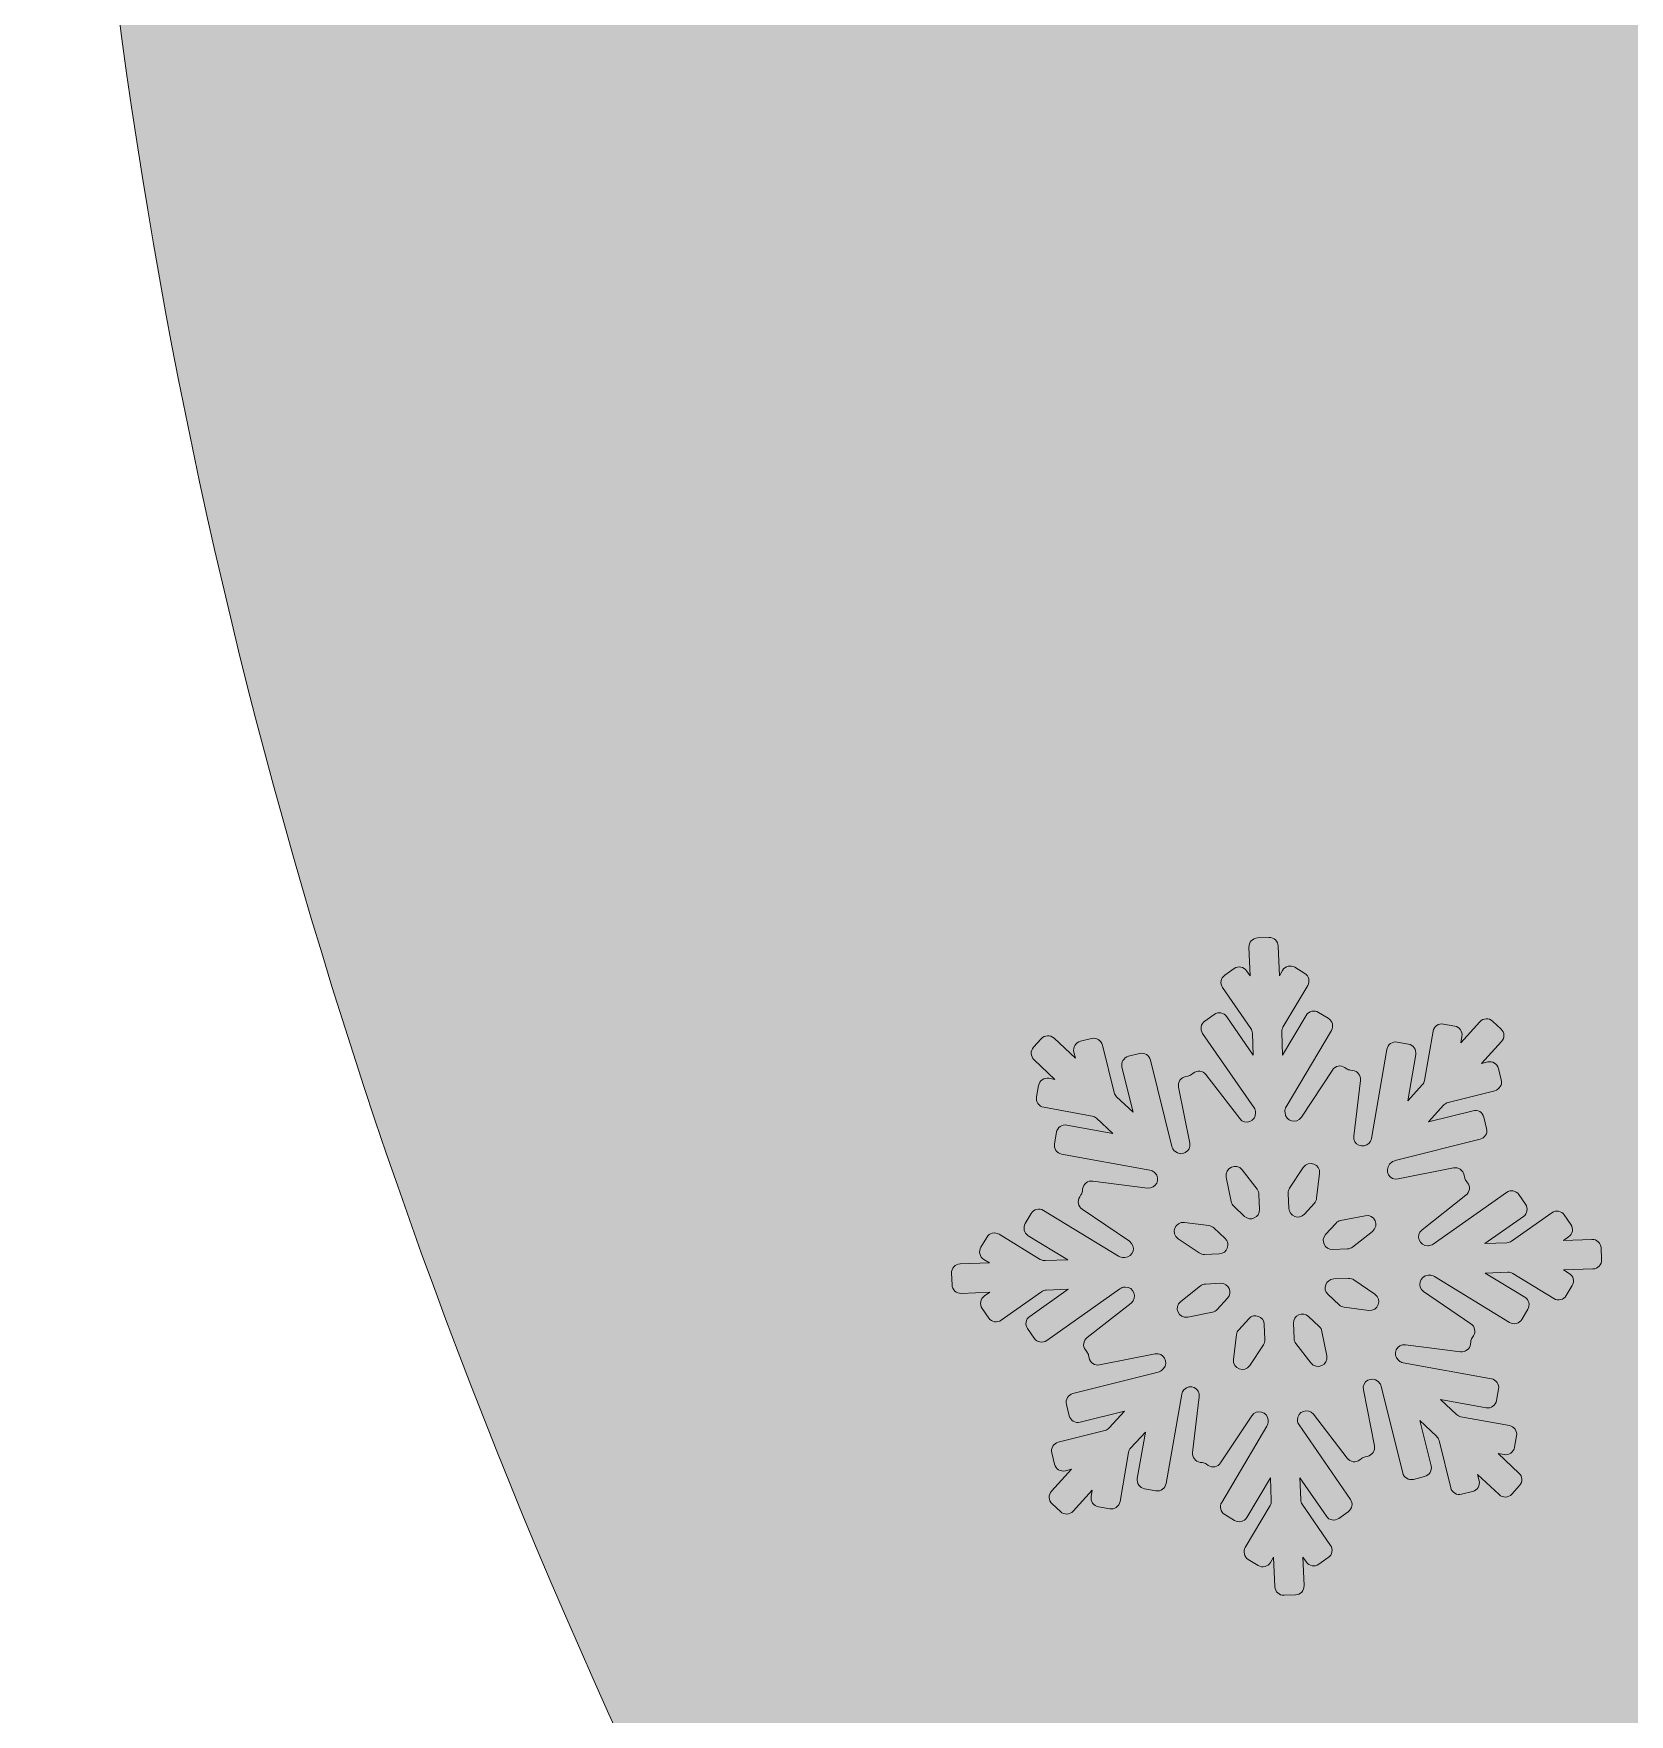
# Model space of a CAD drawing. Header units: millimetres. Extents: x 14 to 187, y -120 to -22.
# Drawn here: x 105.4 to 117.13, y -95.29 to -82.93 of the extents above; entities that cross this region are included whole.
import ezdxf

# ---------------------------------------------------------------- set-up
doc = ezdxf.new("R2010")
doc.units = ezdxf.units.MM
doc.header["$MEASUREMENT"] = 0
doc.layers.add('engraving', color=7, linetype='Continuous')
doc.layers.add('Layer 1', color=7, linetype='Continuous')

msp = doc.modelspace()

# ---------------------------------------------------------------- hatches: boundary and pattern name
at = {"layer": 'Layer 1'}
h = msp.add_hatch(color=2, dxfattribs=at)
h.dxf.hatch_style = 2
edge = h.paths.add_edge_path()
edge.add_spline(control_points=[(156.544, -68.893), (156.544, -68.893), (152.268, -89.12), (152.268, -89.12), (152.268, -89.12), (163.017, -89.12), (163.017, -89.12), (163.017, -89.12), (162.554, -89.698), (162.554, -89.698), (160.781, -91.703), (158.758, -93.223), (156.486, -94.263), (154.212, -95.303), (151.863, -95.921), (149.436, -96.113), (147.009, -96.306), (144.619, -96.017), (142.269, -95.246), (139.918, -94.476), (137.78, -93.205), (135.855, -91.431), (133.849, -89.737), (132.367, -87.791), (131.405, -85.595), (130.441, -83.399), (129.92, -81.107), (129.844, -78.717), (129.767, -76.33), (130.093, -73.941), (130.826, -71.551), (131.558, -69.164), (132.656, -66.928), (134.121, -64.848), (135.199, -63.229), (136.837, -61.824), (139.033, -60.629), (141.229, -59.435), (143.674, -58.588), (146.373, -58.086), (149.069, -57.586), (151.92, -57.548), (154.926, -57.97), (157.931, -58.395), (160.82, -59.455), (163.594, -61.149), (163.594, -61.149), (179.429, -43.349), (179.429, -43.349), (175.037, -39.959), (169.97, -37.57), (164.23, -36.183), (160.527, -35.288), (156.792, -34.797), (153.025, -34.704), (152.206, -33.794), (151.054, -33.188), (149.764, -33.09), (151.269, -31.975), (152.248, -30.191), (152.248, -28.175), (152.248, -24.794), (149.508, -22.054), (146.128, -22.054), (142.747, -22.054), (140.007, -24.794), (140.007, -28.175), (140.007, -30.191), (140.987, -31.975), (142.492, -33.09), (140.513, -33.241), (138.857, -34.58), (138.235, -36.39), (135.388, -37.126), (132.61, -38.096), (129.902, -39.304), (124.545, -41.693), (120.02, -44.967), (116.321, -49.128), (112.467, -53.52), (109.655, -58.395), (107.883, -63.75), (106.11, -69.106), (105.398, -74.499), (105.745, -79.931), (106.091, -85.363), (107.459, -90.642), (109.849, -95.766), (112.236, -100.891), (115.627, -105.379), (120.02, -109.231), (123.1, -112.005), (126.435, -114.221), (130.017, -115.878), (133.601, -117.535), (137.299, -118.671), (141.114, -119.287), (144.927, -119.903), (148.76, -119.998), (152.614, -119.576), (156.467, -119.151), (160.202, -118.247), (163.825, -116.86), (163.825, -116.86), (163.825, -119.287), (163.825, -119.287), (163.825, -119.287), (186.595, -119.403), (186.595, -119.403), (186.595, -119.403), (186.595, -69.008), (186.595, -69.008), (186.595, -69.008), (156.544, -68.893), (156.544, -68.893)], knot_values=[0, 0, 0, 0, 1, 1, 1, 2, 2, 2, 3, 3, 3, 4, 4, 4, 5, 5, 5, 6, 6, 6, 7, 7, 7, 8, 8, 8, 9, 9, 9, 10, 10, 10, 11, 11, 11, 12, 12, 12, 13, 13, 13, 14, 14, 14, 15, 15, 15, 16, 16, 16, 17, 17, 17, 18, 18, 18, 19, 19, 19, 20, 20, 20, 21, 21, 21, 22, 22, 22, 23, 23, 23, 24, 24, 24, 25, 25, 25, 26, 26, 26, 27, 27, 27, 28, 28, 28, 29, 29, 29, 30, 30, 30, 31, 31, 31, 32, 32, 32, 33, 33, 33, 34, 34, 34, 35, 35, 35, 36, 36, 36, 37, 37, 37, 38, 38, 38, 38], degree=3, periodic=1)
edge = h.paths.add_edge_path()
edge.add_spline(control_points=[(142.32, -28.175), (142.32, -26.075), (144.028, -24.367), (146.128, -24.367), (148.227, -24.367), (149.935, -26.075), (149.935, -28.175), (149.935, -30.274), (148.227, -31.982), (146.128, -31.982), (144.028, -31.982), (142.32, -30.274), (142.32, -28.175)], knot_values=[0, 0, 0, 0, 1, 1, 1, 2, 2, 2, 3, 3, 3, 4, 4, 4, 4], degree=3, periodic=1)

# ---------------------------------------------------------------- linework, layer by layer
at = {"layer": 'engraving', "lineweight": 0}
for points, knots in [([(116.922, -91.859), (116.92, -91.823), (116.89, -91.795), (116.854, -91.796), (116.854, -91.796), (116.645, -91.804), (116.645, -91.804), (116.645, -91.804), (116.683, -91.777), (116.683, -91.777), (116.713, -91.756), (116.72, -91.716), (116.7, -91.686), (116.7, -91.686), (116.651, -91.616), (116.651, -91.616), (116.63, -91.586), (116.589, -91.579), (116.559, -91.6), (116.559, -91.6), (116.263, -91.809), (116.263, -91.809), (116.253, -91.816), (116.241, -91.82), (116.228, -91.821), (116.228, -91.821), (116.068, -91.827), (116.068, -91.827), (116.068, -91.827), (116.35, -91.628), (116.35, -91.628), (116.379, -91.607), (116.386, -91.567), (116.366, -91.537), (116.366, -91.537), (116.317, -91.467), (116.317, -91.467), (116.297, -91.437), (116.255, -91.429), (116.226, -91.451), (116.226, -91.451), (115.687, -91.831), (115.687, -91.831), (115.677, -91.838), (115.664, -91.842), (115.652, -91.843), (115.652, -91.843), (115.648, -91.843), (115.648, -91.843), (115.585, -91.845), (115.555, -91.765), (115.605, -91.726), (115.605, -91.726), (115.928, -91.472), (115.928, -91.472), (115.957, -91.449), (115.962, -91.408), (115.94, -91.38), (115.94, -91.38), (115.929, -91.366), (115.929, -91.366), (115.923, -91.358), (115.919, -91.349), (115.917, -91.339), (115.917, -91.339), (115.914, -91.323), (115.914, -91.323), (115.907, -91.287), (115.872, -91.264), (115.837, -91.271), (115.837, -91.271), (115.429, -91.352), (115.429, -91.352), (115.367, -91.365), (115.325, -91.291), (115.367, -91.244), (115.367, -91.244), (115.374, -91.236), (115.374, -91.236), (115.383, -91.227), (115.394, -91.22), (115.407, -91.217), (115.407, -91.217), (116.032, -91.06), (116.032, -91.06), (116.067, -91.051), (116.089, -91.016), (116.08, -90.981), (116.08, -90.981), (116.059, -90.897), (116.059, -90.897), (116.051, -90.862), (116.015, -90.841), (115.98, -90.85), (115.98, -90.85), (115.652, -90.932), (115.652, -90.932), (115.652, -90.932), (115.765, -90.808), (115.765, -90.808), (115.774, -90.799), (115.785, -90.792), (115.798, -90.789), (115.798, -90.789), (116.14, -90.703), (116.14, -90.703), (116.175, -90.694), (116.197, -90.658), (116.188, -90.623), (116.188, -90.623), (116.167, -90.54), (116.167, -90.54), (116.159, -90.505), (116.123, -90.483), (116.088, -90.492), (116.088, -90.492), (116.043, -90.503), (116.043, -90.503), (116.043, -90.503), (116.19, -90.342), (116.19, -90.342), (116.214, -90.316), (116.213, -90.275), (116.186, -90.25), (116.186, -90.25), (116.124, -90.192), (116.124, -90.192), (116.097, -90.167), (116.056, -90.169), (116.031, -90.196), (116.031, -90.196), (115.891, -90.35), (115.891, -90.35), (115.891, -90.35), (115.899, -90.304), (115.899, -90.304), (115.905, -90.268), (115.881, -90.234), (115.846, -90.228), (115.846, -90.228), (115.763, -90.213), (115.763, -90.213), (115.727, -90.206), (115.693, -90.23), (115.686, -90.266), (115.686, -90.266), (115.623, -90.627), (115.623, -90.627), (115.621, -90.639), (115.616, -90.651), (115.607, -90.66), (115.607, -90.66), (115.5, -90.778), (115.5, -90.778), (115.5, -90.778), (115.559, -90.437), (115.559, -90.437), (115.565, -90.401), (115.542, -90.367), (115.506, -90.361), (115.506, -90.361), (115.423, -90.346), (115.423, -90.346), (115.387, -90.339), (115.353, -90.363), (115.347, -90.399), (115.347, -90.399), (115.233, -91.055), (115.233, -91.055), (115.23, -91.068), (115.225, -91.079), (115.216, -91.088), (115.216, -91.088), (115.216, -91.088), (115.216, -91.088), (115.173, -91.135), (115.095, -91.1), (115.103, -91.036), (115.103, -91.036), (115.153, -90.627), (115.153, -90.627), (115.157, -90.592), (115.131, -90.559), (115.096, -90.554), (115.096, -90.554), (115.08, -90.552), (115.08, -90.552), (115.07, -90.551), (115.06, -90.547), (115.051, -90.542), (115.051, -90.542), (115.038, -90.533), (115.038, -90.533), (115.008, -90.512), (114.967, -90.52), (114.947, -90.551), (114.947, -90.551), (114.718, -90.897), (114.718, -90.897), (114.683, -90.951), (114.6, -90.928), (114.598, -90.864), (114.598, -90.864), (114.597, -90.857), (114.597, -90.857), (114.597, -90.844), (114.6, -90.832), (114.606, -90.821), (114.606, -90.821), (114.939, -90.261), (114.939, -90.261), (114.957, -90.23), (114.947, -90.19), (114.916, -90.171), (114.916, -90.171), (114.844, -90.127), (114.844, -90.127), (114.813, -90.108), (114.772, -90.118), (114.753, -90.15), (114.753, -90.15), (114.58, -90.441), (114.58, -90.441), (114.58, -90.441), (114.574, -90.273), (114.574, -90.273), (114.573, -90.261), (114.576, -90.248), (114.583, -90.237), (114.583, -90.237), (114.765, -89.93), (114.765, -89.93), (114.783, -89.899), (114.774, -89.859), (114.743, -89.841), (114.743, -89.841), (114.67, -89.796), (114.67, -89.796), (114.639, -89.777), (114.598, -89.788), (114.58, -89.819), (114.58, -89.819), (114.557, -89.858), (114.557, -89.858), (114.557, -89.858), (114.548, -89.64), (114.548, -89.64), (114.547, -89.604), (114.516, -89.576), (114.48, -89.577), (114.48, -89.577), (114.396, -89.58), (114.396, -89.58), (114.36, -89.582), (114.331, -89.612), (114.333, -89.649), (114.333, -89.649), (114.341, -89.859), (114.341, -89.859), (114.341, -89.859), (114.316, -89.822), (114.316, -89.822), (114.295, -89.792), (114.254, -89.784), (114.224, -89.805), (114.224, -89.805), (114.155, -89.854), (114.155, -89.854), (114.125, -89.875), (114.118, -89.915), (114.139, -89.945), (114.139, -89.945), (114.347, -90.246), (114.347, -90.246), (114.354, -90.256), (114.358, -90.268), (114.358, -90.281), (114.358, -90.281), (114.365, -90.442), (114.365, -90.442), (114.365, -90.442), (114.169, -90.159), (114.169, -90.159), (114.149, -90.129), (114.107, -90.121), (114.078, -90.142), (114.078, -90.142), (114.008, -90.191), (114.008, -90.191), (113.979, -90.212), (113.972, -90.253), (113.992, -90.282), (113.992, -90.282), (114.37, -90.829), (114.37, -90.829), (114.378, -90.84), (114.382, -90.852), (114.382, -90.864), (114.382, -90.864), (114.382, -90.865), (114.382, -90.865), (114.385, -90.929), (114.304, -90.959), (114.265, -90.908), (114.265, -90.908), (114.016, -90.585), (114.016, -90.585), (113.994, -90.556), (113.952, -90.551), (113.923, -90.573), (113.923, -90.573), (113.911, -90.583), (113.911, -90.583), (113.903, -90.589), (113.893, -90.594), (113.883, -90.596), (113.883, -90.596), (113.868, -90.599), (113.868, -90.599), (113.832, -90.606), (113.809, -90.64), (113.816, -90.676), (113.816, -90.676), (113.898, -91.088), (113.898, -91.088), (113.91, -91.15), (113.835, -91.192), (113.788, -91.148), (113.788, -91.148), (113.784, -91.144), (113.784, -91.144), (113.775, -91.136), (113.769, -91.125), (113.765, -91.112), (113.765, -91.112), (113.608, -90.478), (113.608, -90.478), (113.6, -90.443), (113.564, -90.421), (113.529, -90.43), (113.529, -90.43), (113.447, -90.45), (113.447, -90.45), (113.412, -90.459), (113.391, -90.495), (113.399, -90.53), (113.399, -90.53), (113.481, -90.861), (113.481, -90.861), (113.481, -90.861), (113.36, -90.748), (113.36, -90.748), (113.351, -90.739), (113.344, -90.728), (113.341, -90.716), (113.341, -90.716), (113.255, -90.368), (113.255, -90.368), (113.246, -90.332), (113.211, -90.311), (113.175, -90.32), (113.175, -90.32), (113.094, -90.34), (113.094, -90.34), (113.059, -90.349), (113.037, -90.384), (113.046, -90.42), (113.046, -90.42), (113.057, -90.465), (113.057, -90.465), (113.057, -90.465), (112.9, -90.317), (112.9, -90.317), (112.873, -90.292), (112.831, -90.294), (112.806, -90.321), (112.806, -90.321), (112.749, -90.384), (112.749, -90.384), (112.725, -90.41), (112.727, -90.451), (112.753, -90.476), (112.753, -90.476), (112.907, -90.62), (112.907, -90.62), (112.907, -90.62), (112.862, -90.612), (112.862, -90.612), (112.826, -90.605), (112.792, -90.629), (112.786, -90.665), (112.786, -90.665), (112.771, -90.749), (112.771, -90.749), (112.765, -90.785), (112.788, -90.819), (112.824, -90.825), (112.824, -90.825), (113.18, -90.89), (113.18, -90.89), (113.192, -90.892), (113.204, -90.898), (113.213, -90.906), (113.213, -90.906), (113.331, -91.017), (113.331, -91.017), (113.331, -91.017), (112.994, -90.956), (112.994, -90.956), (112.958, -90.949), (112.924, -90.973), (112.918, -91.009), (112.918, -91.009), (112.903, -91.093), (112.903, -91.093), (112.897, -91.129), (112.921, -91.163), (112.956, -91.169), (112.956, -91.169), (113.604, -91.286), (113.604, -91.286), (113.617, -91.289), (113.628, -91.294), (113.637, -91.303), (113.637, -91.303), (113.641, -91.306), (113.641, -91.306), (113.687, -91.349), (113.651, -91.427), (113.587, -91.419), (113.587, -91.419), (113.184, -91.367), (113.184, -91.367), (113.148, -91.363), (113.115, -91.388), (113.11, -91.425), (113.11, -91.425), (113.108, -91.441), (113.108, -91.441), (113.107, -91.451), (113.103, -91.461), (113.098, -91.469), (113.098, -91.469), (113.089, -91.483), (113.089, -91.483), (113.069, -91.513), (113.077, -91.554), (113.107, -91.574), (113.107, -91.574), (113.454, -91.81), (113.454, -91.81), (113.507, -91.845), (113.483, -91.927), (113.42, -91.929), (113.42, -91.929), (113.412, -91.93), (113.412, -91.93), (113.399, -91.93), (113.386, -91.927), (113.375, -91.92), (113.375, -91.92), (112.822, -91.583), (112.822, -91.583), (112.791, -91.564), (112.75, -91.574), (112.732, -91.606), (112.732, -91.606), (112.688, -91.679), (112.688, -91.679), (112.67, -91.71), (112.68, -91.75), (112.71, -91.769), (112.71, -91.769), (113.001, -91.946), (113.001, -91.946), (113.001, -91.946), (112.836, -91.952), (112.836, -91.952), (112.823, -91.953), (112.81, -91.949), (112.799, -91.943), (112.799, -91.943), (112.496, -91.758), (112.496, -91.758), (112.465, -91.739), (112.424, -91.749), (112.405, -91.781), (112.405, -91.781), (112.362, -91.854), (112.362, -91.854), (112.344, -91.885), (112.353, -91.925), (112.384, -91.943), (112.384, -91.943), (112.425, -91.968), (112.425, -91.968), (112.425, -91.968), (112.209, -91.976), (112.209, -91.976), (112.173, -91.978), (112.145, -92.008), (112.146, -92.045), (112.146, -92.045), (112.15, -92.13), (112.15, -92.13), (112.151, -92.166), (112.181, -92.195), (112.218, -92.193), (112.218, -92.193), (112.427, -92.185), (112.427, -92.185), (112.427, -92.185), (112.388, -92.212), (112.388, -92.212), (112.358, -92.233), (112.351, -92.274), (112.372, -92.303), (112.372, -92.303), (112.42, -92.374), (112.42, -92.374), (112.441, -92.404), (112.482, -92.411), (112.512, -92.39), (112.512, -92.39), (112.808, -92.181), (112.808, -92.181), (112.818, -92.174), (112.831, -92.169), (112.843, -92.169), (112.843, -92.169), (113.003, -92.163), (113.003, -92.163), (113.003, -92.163), (112.721, -92.362), (112.721, -92.362), (112.692, -92.382), (112.685, -92.423), (112.705, -92.452), (112.705, -92.452), (112.754, -92.523), (112.754, -92.523), (112.775, -92.553), (112.816, -92.56), (112.846, -92.539), (112.846, -92.539), (113.384, -92.159), (113.384, -92.159), (113.395, -92.151), (113.407, -92.147), (113.42, -92.147), (113.42, -92.147), (113.423, -92.146), (113.423, -92.146), (113.486, -92.144), (113.516, -92.224), (113.466, -92.264), (113.466, -92.264), (113.143, -92.518), (113.143, -92.518), (113.115, -92.54), (113.109, -92.581), (113.131, -92.609), (113.131, -92.609), (113.142, -92.623), (113.142, -92.623), (113.148, -92.631), (113.152, -92.64), (113.154, -92.65), (113.154, -92.65), (113.157, -92.667), (113.157, -92.667), (113.164, -92.702), (113.199, -92.726), (113.235, -92.718), (113.235, -92.718), (113.643, -92.637), (113.643, -92.637), (113.705, -92.625), (113.746, -92.699), (113.704, -92.746), (113.704, -92.746), (113.697, -92.753), (113.697, -92.753), (113.688, -92.763), (113.677, -92.769), (113.665, -92.773), (113.665, -92.773), (113.039, -92.929), (113.039, -92.929), (113.004, -92.938), (112.983, -92.974), (112.991, -93.009), (112.991, -93.009), (113.012, -93.092), (113.012, -93.092), (113.021, -93.127), (113.056, -93.149), (113.091, -93.14), (113.091, -93.14), (113.419, -93.058), (113.419, -93.058), (113.419, -93.058), (113.306, -93.181), (113.306, -93.181), (113.297, -93.191), (113.286, -93.198), (113.274, -93.201), (113.274, -93.201), (112.931, -93.287), (112.931, -93.287), (112.896, -93.296), (112.874, -93.331), (112.883, -93.366), (112.883, -93.366), (112.904, -93.449), (112.904, -93.449), (112.912, -93.485), (112.948, -93.506), (112.983, -93.497), (112.983, -93.497), (113.028, -93.486), (113.028, -93.486), (113.028, -93.486), (112.881, -93.647), (112.881, -93.647), (112.857, -93.674), (112.859, -93.715), (112.885, -93.739), (112.885, -93.739), (112.947, -93.797), (112.947, -93.797), (112.974, -93.822), (113.016, -93.821), (113.04, -93.794), (113.04, -93.794), (113.181, -93.64), (113.181, -93.64), (113.181, -93.64), (113.173, -93.686), (113.173, -93.686), (113.166, -93.721), (113.19, -93.755), (113.226, -93.762), (113.226, -93.762), (113.309, -93.777), (113.309, -93.777), (113.344, -93.783), (113.379, -93.759), (113.385, -93.723), (113.385, -93.723), (113.448, -93.362), (113.448, -93.362), (113.45, -93.35), (113.455, -93.339), (113.464, -93.329), (113.464, -93.329), (113.572, -93.212), (113.572, -93.212), (113.572, -93.212), (113.512, -93.553), (113.512, -93.553), (113.506, -93.588), (113.53, -93.622), (113.565, -93.629), (113.565, -93.629), (113.648, -93.644), (113.648, -93.644), (113.684, -93.65), (113.718, -93.626), (113.724, -93.59), (113.724, -93.59), (113.839, -92.934), (113.839, -92.934), (113.841, -92.922), (113.846, -92.91), (113.855, -92.901), (113.855, -92.901), (113.855, -92.901), (113.855, -92.901), (113.898, -92.854), (113.976, -92.89), (113.968, -92.953), (113.968, -92.953), (113.919, -93.362), (113.919, -93.362), (113.914, -93.398), (113.94, -93.43), (113.975, -93.435), (113.975, -93.435), (113.991, -93.437), (113.991, -93.437), (114.001, -93.438), (114.011, -93.442), (114.02, -93.448), (114.02, -93.448), (114.033, -93.457), (114.033, -93.457), (114.063, -93.477), (114.104, -93.469), (114.124, -93.439), (114.124, -93.439), (114.353, -93.092), (114.353, -93.092), (114.388, -93.039), (114.471, -93.062), (114.474, -93.125), (114.474, -93.125), (114.474, -93.133), (114.474, -93.133), (114.474, -93.145), (114.471, -93.158), (114.465, -93.169), (114.465, -93.169), (114.133, -93.729), (114.133, -93.729), (114.114, -93.76), (114.124, -93.8), (114.155, -93.818), (114.155, -93.818), (114.227, -93.862), (114.227, -93.862), (114.258, -93.881), (114.299, -93.871), (114.318, -93.84), (114.318, -93.84), (114.491, -93.548), (114.491, -93.548), (114.491, -93.548), (114.497, -93.716), (114.497, -93.716), (114.498, -93.729), (114.495, -93.741), (114.488, -93.752), (114.488, -93.752), (114.306, -94.06), (114.306, -94.06), (114.288, -94.09), (114.298, -94.13), (114.328, -94.149), (114.328, -94.149), (114.401, -94.193), (114.401, -94.193), (114.432, -94.212), (114.473, -94.202), (114.491, -94.171), (114.491, -94.171), (114.514, -94.132), (114.514, -94.132), (114.514, -94.132), (114.523, -94.349), (114.523, -94.349), (114.525, -94.386), (114.555, -94.414), (114.591, -94.412), (114.591, -94.412), (114.675, -94.409), (114.675, -94.409), (114.712, -94.408), (114.74, -94.377), (114.738, -94.341), (114.738, -94.341), (114.73, -94.131), (114.73, -94.131), (114.73, -94.131), (114.755, -94.168), (114.755, -94.168), (114.776, -94.198), (114.817, -94.205), (114.847, -94.184), (114.847, -94.184), (114.916, -94.135), (114.916, -94.135), (114.946, -94.115), (114.953, -94.074), (114.932, -94.045), (114.932, -94.045), (114.724, -93.743), (114.724, -93.743), (114.717, -93.733), (114.713, -93.721), (114.713, -93.709), (114.713, -93.709), (114.706, -93.548), (114.706, -93.548), (114.706, -93.548), (114.902, -93.831), (114.902, -93.831), (114.923, -93.861), (114.964, -93.868), (114.994, -93.847), (114.994, -93.847), (115.063, -93.798), (115.063, -93.798), (115.092, -93.777), (115.099, -93.737), (115.079, -93.707), (115.079, -93.707), (114.701, -93.16), (114.701, -93.16), (114.694, -93.15), (114.69, -93.138), (114.689, -93.125), (114.689, -93.125), (114.689, -93.124), (114.689, -93.124), (114.687, -93.061), (114.768, -93.031), (114.807, -93.082), (114.807, -93.082), (115.055, -93.405), (115.055, -93.405), (115.078, -93.434), (115.119, -93.439), (115.148, -93.416), (115.148, -93.416), (115.16, -93.406), (115.16, -93.406), (115.168, -93.4), (115.178, -93.396), (115.188, -93.394), (115.188, -93.394), (115.203, -93.391), (115.203, -93.391), (115.239, -93.384), (115.262, -93.349), (115.255, -93.314), (115.255, -93.314), (115.174, -92.902), (115.174, -92.902), (115.161, -92.839), (115.236, -92.798), (115.283, -92.841), (115.283, -92.841), (115.287, -92.845), (115.287, -92.845), (115.296, -92.854), (115.303, -92.865), (115.306, -92.877), (115.306, -92.877), (115.463, -93.512), (115.463, -93.512), (115.471, -93.547), (115.507, -93.568), (115.542, -93.56), (115.542, -93.56), (115.624, -93.539), (115.624, -93.539), (115.659, -93.53), (115.68, -93.495), (115.672, -93.46), (115.672, -93.46), (115.59, -93.128), (115.59, -93.128), (115.59, -93.128), (115.711, -93.242), (115.711, -93.242), (115.72, -93.25), (115.727, -93.262), (115.73, -93.274), (115.73, -93.274), (115.816, -93.622), (115.816, -93.622), (115.825, -93.657), (115.861, -93.679), (115.896, -93.67), (115.896, -93.67), (115.977, -93.649), (115.977, -93.649), (116.013, -93.641), (116.034, -93.605), (116.025, -93.57), (116.025, -93.57), (116.014, -93.525), (116.014, -93.525), (116.014, -93.525), (116.172, -93.672), (116.172, -93.672), (116.198, -93.697), (116.24, -93.696), (116.265, -93.669), (116.265, -93.669), (116.322, -93.606), (116.322, -93.606), (116.346, -93.579), (116.345, -93.538), (116.318, -93.514), (116.318, -93.514), (116.164, -93.37), (116.164, -93.37), (116.164, -93.37), (116.209, -93.378), (116.209, -93.378), (116.245, -93.384), (116.279, -93.36), (116.286, -93.324), (116.286, -93.324), (116.3, -93.24), (116.3, -93.24), (116.306, -93.205), (116.283, -93.171), (116.247, -93.164), (116.247, -93.164), (115.891, -93.1), (115.891, -93.1), (115.879, -93.098), (115.867, -93.092), (115.858, -93.083), (115.858, -93.083), (115.74, -92.973), (115.74, -92.973), (115.74, -92.973), (116.077, -93.034), (116.077, -93.034), (116.113, -93.04), (116.147, -93.016), (116.153, -92.981), (116.153, -92.981), (116.168, -92.896), (116.168, -92.896), (116.174, -92.861), (116.15, -92.827), (116.115, -92.82), (116.115, -92.82), (115.467, -92.703), (115.467, -92.703), (115.454, -92.701), (115.443, -92.695), (115.434, -92.687), (115.434, -92.687), (115.431, -92.684), (115.431, -92.684), (115.384, -92.64), (115.421, -92.563), (115.484, -92.571), (115.484, -92.571), (115.888, -92.622), (115.888, -92.622), (115.924, -92.627), (115.957, -92.601), (115.961, -92.565), (115.961, -92.565), (115.963, -92.548), (115.963, -92.548), (115.964, -92.538), (115.968, -92.529), (115.973, -92.52), (115.973, -92.52), (115.983, -92.506), (115.983, -92.506), (116.002, -92.476), (115.994, -92.436), (115.965, -92.416), (115.965, -92.416), (115.617, -92.18), (115.617, -92.18), (115.564, -92.144), (115.588, -92.063), (115.651, -92.06), (115.651, -92.06), (115.659, -92.06), (115.659, -92.06), (115.672, -92.059), (115.685, -92.063), (115.696, -92.069), (115.696, -92.069), (116.249, -92.406), (116.249, -92.406), (116.28, -92.425), (116.321, -92.415), (116.34, -92.384), (116.34, -92.384), (116.383, -92.31), (116.383, -92.31), (116.401, -92.279), (116.391, -92.24), (116.361, -92.221), (116.361, -92.221), (116.07, -92.044), (116.07, -92.044), (116.07, -92.044), (116.236, -92.037), (116.236, -92.037), (116.249, -92.037), (116.261, -92.04), (116.272, -92.047), (116.272, -92.047), (116.575, -92.231), (116.575, -92.231), (116.606, -92.25), (116.647, -92.24), (116.666, -92.209), (116.666, -92.209), (116.709, -92.136), (116.709, -92.136), (116.728, -92.105), (116.718, -92.065), (116.687, -92.046), (116.687, -92.046), (116.646, -92.021), (116.646, -92.021), (116.646, -92.021), (116.862, -92.013), (116.862, -92.013), (116.898, -92.012), (116.927, -91.981), (116.925, -91.945), (116.925, -91.945), (116.922, -91.859), (116.922, -91.859)], [0, 0, 0, 0, 1, 1, 1, 2, 2, 2, 3, 3, 3, 4, 4, 4, 5, 5, 5, 6, 6, 6, 7, 7, 7, 8, 8, 8, 9, 9, 9, 10, 10, 10, 11, 11, 11, 12, 12, 12, 13, 13, 13, 14, 14, 14, 15, 15, 15, 16, 16, 16, 17, 17, 17, 18, 18, 18, 19, 19, 19, 20, 20, 20, 21, 21, 21, 22, 22, 22, 23, 23, 23, 24, 24, 24, 25, 25, 25, 26, 26, 26, 27, 27, 27, 28, 28, 28, 29, 29, 29, 30, 30, 30, 31, 31, 31, 32, 32, 32, 33, 33, 33, 34, 34, 34, 35, 35, 35, 36, 36, 36, 37, 37, 37, 38, 38, 38, 39, 39, 39, 40, 40, 40, 41, 41, 41, 42, 42, 42, 43, 43, 43, 44, 44, 44, 45, 45, 45, 46, 46, 46, 47, 47, 47, 48, 48, 48, 49, 49, 49, 50, 50, 50, 51, 51, 51, 52, 52, 52, 53, 53, 53, 54, 54, 54, 55, 55, 55, 56, 56, 56, 57, 57, 57, 58, 58, 58, 59, 59, 59, 60, 60, 60, 61, 61, 61, 62, 62, 62, 63, 63, 63, 64, 64, 64, 65, 65, 65, 66, 66, 66, 67, 67, 67, 68, 68, 68, 69, 69, 69, 70, 70, 70, 71, 71, 71, 72, 72, 72, 73, 73, 73, 74, 74, 74, 75, 75, 75, 76, 76, 76, 77, 77, 77, 78, 78, 78, 79, 79, 79, 80, 80, 80, 81, 81, 81, 82, 82, 82, 83, 83, 83, 84, 84, 84, 85, 85, 85, 86, 86, 86, 87, 87, 87, 88, 88, 88, 89, 89, 89, 90, 90, 90, 91, 91, 91, 92, 92, 92, 93, 93, 93, 94, 94, 94, 95, 95, 95, 96, 96, 96, 97, 97, 97, 98, 98, 98, 99, 99, 99, 100, 100, 100, 101, 101, 101, 102, 102, 102, 103, 103, 103, 104, 104, 104, 105, 105, 105, 106, 106, 106, 107, 107, 107, 108, 108, 108, 109, 109, 109, 110, 110, 110, 111, 111, 111, 112, 112, 112, 113, 113, 113, 114, 114, 114, 115, 115, 115, 116, 116, 116, 117, 117, 117, 118, 118, 118, 119, 119, 119, 120, 120, 120, 121, 121, 121, 122, 122, 122, 123, 123, 123, 124, 124, 124, 125, 125, 125, 126, 126, 126, 127, 127, 127, 128, 128, 128, 129, 129, 129, 130, 130, 130, 131, 131, 131, 132, 132, 132, 133, 133, 133, 134, 134, 134, 135, 135, 135, 136, 136, 136, 137, 137, 137, 138, 138, 138, 139, 139, 139, 140, 140, 140, 141, 141, 141, 142, 142, 142, 143, 143, 143, 144, 144, 144, 145, 145, 145, 146, 146, 146, 147, 147, 147, 148, 148, 148, 149, 149, 149, 150, 150, 150, 151, 151, 151, 152, 152, 152, 153, 153, 153, 154, 154, 154, 155, 155, 155, 156, 156, 156, 157, 157, 157, 158, 158, 158, 159, 159, 159, 160, 160, 160, 161, 161, 161, 162, 162, 162, 163, 163, 163, 164, 164, 164, 165, 165, 165, 166, 166, 166, 167, 167, 167, 168, 168, 168, 169, 169, 169, 170, 170, 170, 171, 171, 171, 172, 172, 172, 173, 173, 173, 174, 174, 174, 175, 175, 175, 176, 176, 176, 177, 177, 177, 178, 178, 178, 179, 179, 179, 180, 180, 180, 181, 181, 181, 182, 182, 182, 183, 183, 183, 184, 184, 184, 185, 185, 185, 186, 186, 186, 187, 187, 187, 188, 188, 188, 189, 189, 189, 190, 190, 190, 191, 191, 191, 192, 192, 192, 193, 193, 193, 194, 194, 194, 195, 195, 195, 196, 196, 196, 197, 197, 197, 198, 198, 198, 199, 199, 199, 200, 200, 200, 201, 201, 201, 202, 202, 202, 203, 203, 203, 204, 204, 204, 205, 205, 205, 206, 206, 206, 207, 207, 207, 208, 208, 208, 209, 209, 209, 210, 210, 210, 211, 211, 211, 212, 212, 212, 213, 213, 213, 214, 214, 214, 215, 215, 215, 216, 216, 216, 217, 217, 217, 218, 218, 218, 219, 219, 219, 220, 220, 220, 221, 221, 221, 222, 222, 222, 223, 223, 223, 224, 224, 224, 225, 225, 225, 226, 226, 226, 227, 227, 227, 228, 228, 228, 229, 229, 229, 230, 230, 230, 231, 231, 231, 232, 232, 232, 233, 233, 233, 234, 234, 234, 235, 235, 235, 236, 236, 236, 237, 237, 237, 238, 238, 238, 239, 239, 239, 240, 240, 240, 241, 241, 241, 242, 242, 242, 243, 243, 243, 244, 244, 244, 245, 245, 245, 246, 246, 246, 247, 247, 247, 248, 248, 248, 249, 249, 249, 250, 250, 250, 251, 251, 251, 252, 252, 252, 253, 253, 253, 254, 254, 254, 255, 255, 255, 256, 256, 256, 257, 257, 257, 258, 258, 258, 259, 259, 259, 260, 260, 260, 261, 261, 261, 262, 262, 262, 263, 263, 263, 264, 264, 264, 265, 265, 265, 266, 266, 266, 267, 267, 267, 268, 268, 268, 269, 269, 269, 270, 270, 270, 271, 271, 271, 272, 272, 272, 273, 273, 273, 274, 274, 274, 275, 275, 275, 276, 276, 276, 277, 277, 277, 278, 278, 278, 279, 279, 279, 280, 280, 280, 281, 281, 281, 282, 282, 282, 283, 283, 283, 284, 284, 284, 285, 285, 285, 286, 286, 286, 287, 287, 287, 288, 288, 288, 289, 289, 289, 290, 290, 290, 291, 291, 291, 292, 292, 292, 293, 293, 293, 294, 294, 294, 295, 295, 295, 296, 296, 296, 297, 297, 297, 298, 298, 298, 299, 299, 299, 300, 300, 300, 301, 301, 301, 302, 302, 302, 303, 303, 303, 304, 304, 304, 305, 305, 305, 306, 306, 306, 307, 307, 307, 308, 308, 308, 309, 309, 309, 310, 310, 310, 311, 311, 311, 312, 312, 312, 313, 313, 313, 314, 314, 314, 315, 315, 315, 316, 316, 316, 317, 317, 317, 318, 318, 318, 319, 319, 319, 320, 320, 320, 321, 321, 321, 322, 322, 322, 323, 323, 323, 324, 324, 324, 325, 325, 325, 326, 326, 326, 327, 327, 327, 328, 328, 328, 329, 329, 329, 330, 330, 330, 331, 331, 331, 332, 332, 332, 333, 333, 333, 334, 334, 334, 335, 335, 335, 336, 336, 336, 336]), ([(114.283, -91.285), (114.283, -91.285), (114.393, -91.428), (114.393, -91.428), (114.401, -91.439), (114.406, -91.452), (114.406, -91.465), (114.406, -91.465), (114.411, -91.576), (114.411, -91.576), (114.413, -91.635), (114.343, -91.667), (114.3, -91.627), (114.3, -91.627), (114.221, -91.553), (114.221, -91.553), (114.211, -91.544), (114.205, -91.531), (114.202, -91.518), (114.202, -91.518), (114.166, -91.338), (114.166, -91.338), (114.153, -91.27), (114.24, -91.23), (114.283, -91.285)], [0, 0, 0, 0, 1, 1, 1, 2, 2, 2, 3, 3, 3, 4, 4, 4, 5, 5, 5, 6, 6, 6, 7, 7, 7, 8, 8, 8, 8]), ([(114.626, -91.569), (114.626, -91.569), (114.622, -91.458), (114.622, -91.458), (114.621, -91.444), (114.625, -91.43), (114.632, -91.419), (114.632, -91.419), (114.732, -91.268), (114.732, -91.268), (114.771, -91.21), (114.861, -91.243), (114.852, -91.312), (114.852, -91.312), (114.83, -91.494), (114.83, -91.494), (114.829, -91.507), (114.823, -91.52), (114.814, -91.53), (114.814, -91.53), (114.74, -91.61), (114.74, -91.61), (114.701, -91.654), (114.629, -91.627), (114.626, -91.569)], [0, 0, 0, 0, 1, 1, 1, 2, 2, 2, 3, 3, 3, 4, 4, 4, 5, 5, 5, 6, 6, 6, 7, 7, 7, 8, 8, 8, 8]), ([(113.967, -91.895), (113.967, -91.895), (113.813, -91.791), (113.813, -91.791), (113.755, -91.752), (113.789, -91.663), (113.858, -91.672), (113.858, -91.672), (114.038, -91.695), (114.038, -91.695), (114.052, -91.696), (114.065, -91.702), (114.075, -91.712), (114.075, -91.712), (114.157, -91.789), (114.157, -91.789), (114.2, -91.829), (114.173, -91.9), (114.115, -91.902), (114.115, -91.902), (114.006, -91.907), (114.006, -91.907), (113.992, -91.907), (113.978, -91.903), (113.967, -91.895)], [0, 0, 0, 0, 1, 1, 1, 2, 2, 2, 3, 3, 3, 4, 4, 4, 5, 5, 5, 6, 6, 6, 7, 7, 7, 8, 8, 8, 8]), ([(114.896, -91.76), (114.896, -91.76), (114.971, -91.678), (114.971, -91.678), (114.981, -91.667), (114.993, -91.66), (115.007, -91.658), (115.007, -91.658), (115.187, -91.622), (115.187, -91.622), (115.255, -91.608), (115.295, -91.695), (115.241, -91.737), (115.241, -91.737), (115.095, -91.852), (115.095, -91.852), (115.085, -91.86), (115.071, -91.865), (115.057, -91.866), (115.057, -91.866), (114.947, -91.87), (114.947, -91.87), (114.889, -91.873), (114.857, -91.803), (114.896, -91.76)], [0, 0, 0, 0, 1, 1, 1, 2, 2, 2, 3, 3, 3, 4, 4, 4, 5, 5, 5, 6, 6, 6, 7, 7, 7, 8, 8, 8, 8]), ([(114.175, -92.229), (114.175, -92.229), (114.1, -92.312), (114.1, -92.312), (114.09, -92.322), (114.078, -92.329), (114.064, -92.332), (114.064, -92.332), (113.884, -92.368), (113.884, -92.368), (113.816, -92.381), (113.776, -92.295), (113.831, -92.252), (113.831, -92.252), (113.976, -92.138), (113.976, -92.138), (113.987, -92.129), (114, -92.124), (114.014, -92.124), (114.014, -92.124), (114.124, -92.119), (114.124, -92.119), (114.183, -92.117), (114.215, -92.186), (114.175, -92.229)], [0, 0, 0, 0, 1, 1, 1, 2, 2, 2, 3, 3, 3, 4, 4, 4, 5, 5, 5, 6, 6, 6, 7, 7, 7, 8, 8, 8, 8]), ([(115.105, -92.094), (115.105, -92.094), (115.259, -92.198), (115.259, -92.198), (115.316, -92.237), (115.282, -92.326), (115.213, -92.318), (115.213, -92.318), (115.033, -92.295), (115.033, -92.295), (115.019, -92.293), (115.006, -92.287), (114.996, -92.278), (114.996, -92.278), (114.914, -92.2), (114.914, -92.2), (114.871, -92.161), (114.898, -92.089), (114.956, -92.087), (114.956, -92.087), (115.065, -92.083), (115.065, -92.083), (115.079, -92.082), (115.093, -92.086), (115.105, -92.094)], [0, 0, 0, 0, 1, 1, 1, 2, 2, 2, 3, 3, 3, 4, 4, 4, 5, 5, 5, 6, 6, 6, 7, 7, 7, 8, 8, 8, 8]), ([(114.445, -92.421), (114.445, -92.421), (114.45, -92.532), (114.45, -92.532), (114.45, -92.546), (114.446, -92.559), (114.439, -92.571), (114.439, -92.571), (114.339, -92.722), (114.339, -92.722), (114.301, -92.78), (114.211, -92.747), (114.219, -92.678), (114.219, -92.678), (114.241, -92.496), (114.241, -92.496), (114.243, -92.482), (114.249, -92.47), (114.258, -92.46), (114.258, -92.46), (114.331, -92.379), (114.331, -92.379), (114.371, -92.336), (114.443, -92.362), (114.445, -92.421)], [0, 0, 0, 0, 1, 1, 1, 2, 2, 2, 3, 3, 3, 4, 4, 4, 5, 5, 5, 6, 6, 6, 7, 7, 7, 8, 8, 8, 8]), ([(114.788, -92.704), (114.788, -92.704), (114.678, -92.561), (114.678, -92.561), (114.67, -92.551), (114.665, -92.538), (114.665, -92.524), (114.665, -92.524), (114.66, -92.413), (114.66, -92.413), (114.658, -92.354), (114.728, -92.322), (114.771, -92.362), (114.771, -92.362), (114.85, -92.436), (114.85, -92.436), (114.86, -92.446), (114.867, -92.458), (114.869, -92.472), (114.869, -92.472), (114.905, -92.652), (114.905, -92.652), (114.918, -92.72), (114.831, -92.759), (114.788, -92.704)], [0, 0, 0, 0, 1, 1, 1, 2, 2, 2, 3, 3, 3, 4, 4, 4, 5, 5, 5, 6, 6, 6, 7, 7, 7, 8, 8, 8, 8])]:
    msp.add_open_spline(points, degree=3, knots=knots, dxfattribs=at)
at = {"layer": 'Layer 1', "lineweight": 0}
msp.add_open_spline([(156.544, -68.893), (156.544, -68.893), (152.268, -89.12), (152.268, -89.12), (152.268, -89.12), (163.017, -89.12), (163.017, -89.12), (163.017, -89.12), (162.554, -89.698), (162.554, -89.698), (160.781, -91.703), (158.758, -93.223), (156.486, -94.263), (154.212, -95.303), (151.863, -95.921), (149.436, -96.113), (147.009, -96.306), (144.619, -96.017), (142.269, -95.246), (139.918, -94.476), (137.78, -93.205), (135.855, -91.431), (133.849, -89.737), (132.367, -87.791), (131.405, -85.595), (130.441, -83.399), (129.92, -81.107), (129.844, -78.717), (129.767, -76.33), (130.093, -73.941), (130.826, -71.551), (131.558, -69.164), (132.656, -66.928), (134.121, -64.848), (135.199, -63.229), (136.837, -61.824), (139.033, -60.629), (141.229, -59.435), (143.674, -58.588), (146.373, -58.086), (149.069, -57.586), (151.92, -57.548), (154.926, -57.97), (157.931, -58.395), (160.82, -59.455), (163.594, -61.149), (163.594, -61.149), (179.429, -43.349), (179.429, -43.349), (175.037, -39.959), (169.97, -37.57), (164.23, -36.183), (160.527, -35.288), (156.792, -34.797), (153.025, -34.704), (152.206, -33.794), (151.054, -33.188), (149.764, -33.09), (151.269, -31.975), (152.248, -30.191), (152.248, -28.175), (152.248, -24.794), (149.508, -22.054), (146.128, -22.054), (142.747, -22.054), (140.007, -24.794), (140.007, -28.175), (140.007, -30.191), (140.987, -31.975), (142.492, -33.09), (140.513, -33.241), (138.857, -34.58), (138.235, -36.39), (135.388, -37.126), (132.61, -38.096), (129.902, -39.304), (124.545, -41.693), (120.02, -44.967), (116.321, -49.128), (112.467, -53.52), (109.655, -58.395), (107.883, -63.75), (106.11, -69.106), (105.398, -74.499), (105.745, -79.931), (106.091, -85.363), (107.459, -90.642), (109.849, -95.766), (112.236, -100.891), (115.627, -105.379), (120.02, -109.231), (123.1, -112.005), (126.435, -114.221), (130.017, -115.878), (133.601, -117.535), (137.299, -118.671), (141.114, -119.287), (144.927, -119.903), (148.76, -119.998), (152.614, -119.576), (156.467, -119.151), (160.202, -118.247), (163.825, -116.86), (163.825, -116.86), (163.825, -119.287), (163.825, -119.287), (163.825, -119.287), (186.595, -119.403), (186.595, -119.403), (186.595, -119.403), (186.595, -69.008), (186.595, -69.008), (186.595, -69.008), (156.544, -68.893), (156.544, -68.893)], degree=3, knots=[0, 0, 0, 0, 1, 1, 1, 2, 2, 2, 3, 3, 3, 4, 4, 4, 5, 5, 5, 6, 6, 6, 7, 7, 7, 8, 8, 8, 9, 9, 9, 10, 10, 10, 11, 11, 11, 12, 12, 12, 13, 13, 13, 14, 14, 14, 15, 15, 15, 16, 16, 16, 17, 17, 17, 18, 18, 18, 19, 19, 19, 20, 20, 20, 21, 21, 21, 22, 22, 22, 23, 23, 23, 24, 24, 24, 25, 25, 25, 26, 26, 26, 27, 27, 27, 28, 28, 28, 29, 29, 29, 30, 30, 30, 31, 31, 31, 32, 32, 32, 33, 33, 33, 34, 34, 34, 35, 35, 35, 36, 36, 36, 37, 37, 37, 38, 38, 38, 38], dxfattribs=at)

doc.saveas('drawing.dxf')
